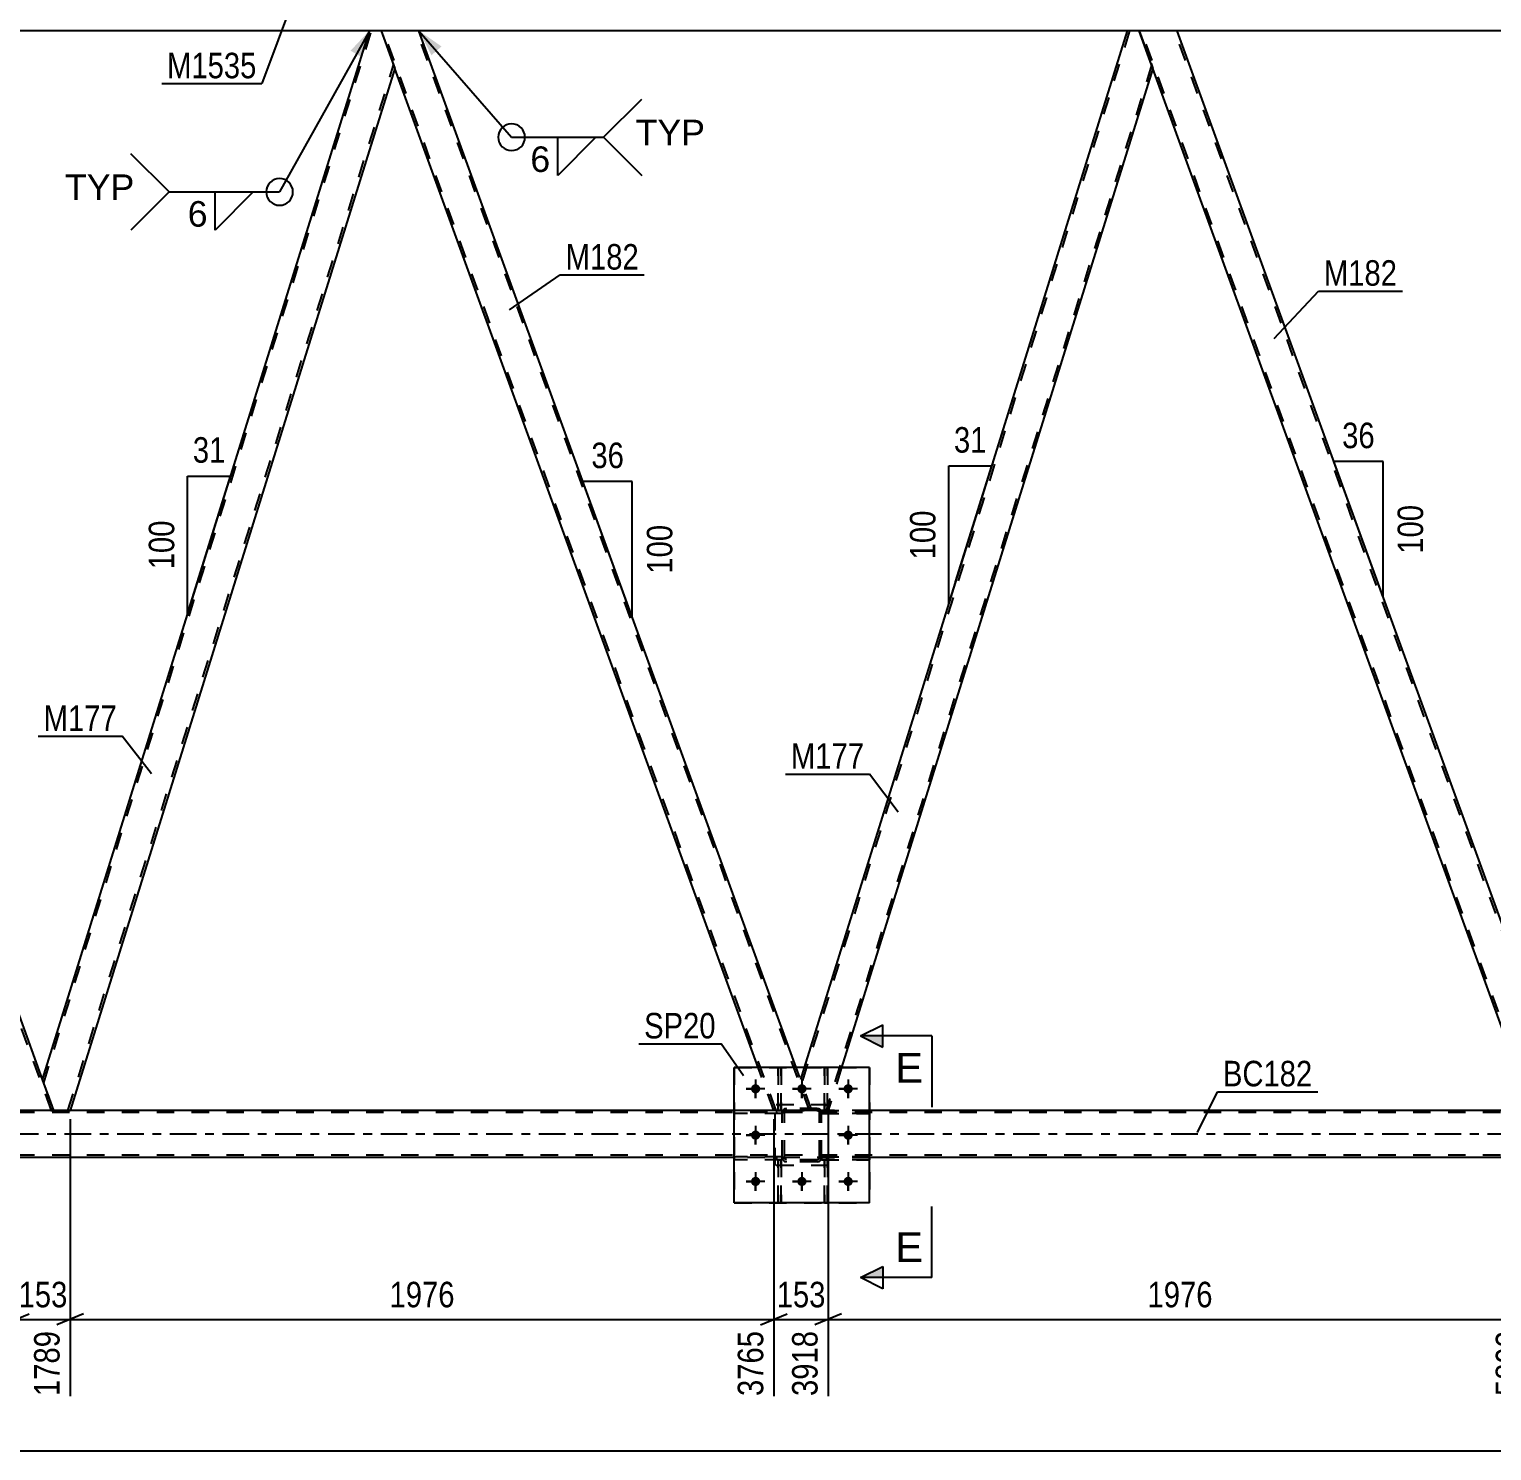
# Model space of a CAD drawing. Header units: millimetres. Extents: x 0 to 841, y 0 to 594.
# Drawn here: x 154.5 to 318.7, y 297.2 to 456.8 of the extents above; entities that cross this region are included whole.
import ezdxf

# ---------------------------------------------------------------- set-up
doc = ezdxf.new("R2010")
doc.units = ezdxf.units.MM
doc.linetypes.add('DXK_LINE_DOT2', pattern=[3.9198, 1.9599, -1.9599])
doc.linetypes.add('DXK_LINE_DOT3', pattern=[5.9187, 2.979, -0.9799, 0.9799, -0.9799])
doc.styles.add('Arial', font='ARIAL.TTF', dxfattribs={"height": 0.2})
doc.styles.add('Arial Narrow', font='ARIALN.TTF', dxfattribs={"height": 0.2})

# ---------------------------------------------------------------- blocks, each defined once
blk = doc.blocks.new('Part-814748436-3457 - 3014')
at = {"color": 7, "linetype": 'DXK_LINE_DOT2'}
for p, q in [((244.1, 329.87), (243.78, 329.87)), ((243.78, 329.87), (243.78, 325.04)), ((243.78, 329.27), (244.1, 329.27)), ((244.1, 325.04), (244.1, 329.87)), ((243.78, 325.04), (244.1, 325.04))]:
    blk.add_line(p, q, dxfattribs=at)
blk = doc.blocks.new('Part-814748436-3261 - 3014')
at = {"color": 7, "linetype": 'DXK_LINE_DOT2'}
for p, q in [((238.58, 325.04), (238.58, 329.87)), ((238.58, 329.87), (238.9, 329.87)), ((238.58, 329.27), (238.9, 329.27)), ((238.9, 329.87), (238.9, 325.04)), ((238.9, 325.04), (238.58, 325.04))]:
    blk.add_line(p, q, dxfattribs=at)
blk = doc.blocks.new('Bolt-814748436-3114 - 3014')
at = {"color": 1, "linetype": 'Continuous'}
for p, q in [((236.03, 338.88), (236.03, 338.19)), ((241.23, 338.88), (241.23, 338.19)), ((246.43, 338.88), (246.43, 338.19)), ((234.99, 337.84), (235.68, 337.84)), ((236.03, 336.8), (236.03, 337.49)), ((237.07, 337.84), (236.37, 337.84)), ((240.19, 337.84), (240.88, 337.84)), ((241.23, 336.8), (241.23, 337.49)), ((242.27, 337.84), (241.57, 337.84)), ((245.39, 337.84), (246.08, 337.84)), ((246.43, 336.8), (246.43, 337.49)), ((247.47, 337.84), (246.77, 337.84)), ((236.03, 333.68), (236.03, 332.99)), ((246.43, 333.68), (246.43, 332.99)), ((234.99, 332.64), (235.68, 332.64)), ((236.03, 331.6), (236.03, 332.29)), ((237.07, 332.64), (236.37, 332.64)), ((245.39, 332.64), (246.08, 332.64)), ((246.43, 331.6), (246.43, 332.29)), ((247.47, 332.64), (246.77, 332.64)), ((234.99, 327.44), (235.68, 327.44)), ((236.03, 328.48), (236.03, 327.79)), ((236.03, 326.4), (236.03, 327.09)), ((237.07, 327.44), (236.37, 327.44)), ((240.19, 327.44), (240.88, 327.44)), ((241.23, 328.48), (241.23, 327.79)), ((241.23, 326.4), (241.23, 327.09)), ((242.27, 327.44), (241.57, 327.44)), ((245.39, 327.44), (246.08, 327.44)), ((246.43, 328.48), (246.43, 327.79)), ((246.43, 326.4), (246.43, 327.09)), ((247.47, 327.44), (246.77, 327.44))]:
    blk.add_line(p, q, dxfattribs=at)
blk = doc.blocks.new('Part-814748436-3269 - 3014')
at = {"color": 7, "linetype": 'DXK_LINE_DOT2'}
for p, q in [((278.03, 456.64), (241.22, 338.52)), ((280.51, 452.76), (243.94, 335.42)), ((241.5, 340.24), (241.08, 338.89)), ((245.69, 340.24), (244.19, 335.42)), ((242.34, 335.42), (241.08, 338.89)), ((244.19, 335.42), (242.34, 335.42))]:
    blk.add_line(p, q, dxfattribs=at)
at = {"color": 2, "linetype": 'Continuous'}
for p, q in [((277.78, 456.64), (241.5, 340.24)), ((279.1, 456.64), (277.78, 456.64)), ((280.65, 452.39), (279.1, 456.64)), ((280.65, 452.39), (245.69, 340.24))]:
    blk.add_line(p, q, dxfattribs=at)
blk = doc.blocks.new('Part-814748436-3274 - 3014')
at = {"color": 2, "linetype": 'Continuous'}
for p, q in [((198.22, 456.64), (193.97, 456.64)), ((240.59, 340.24), (198.22, 456.64)), ((236.33, 340.24), (195.51, 452.39))]:
    blk.add_line(p, q, dxfattribs=at)
at = {"color": 7, "linetype": 'DXK_LINE_DOT2'}
for p, q in [((193.97, 456.64), (195.51, 452.39)), ((238.34, 335.42), (194.22, 456.64)), ((242.09, 335.42), (197.97, 456.64)), ((238.09, 335.42), (236.33, 340.24)), ((242.34, 335.42), (240.59, 340.24)), ((242.34, 335.42), (238.09, 335.42))]:
    blk.add_line(p, q, dxfattribs=at)
blk = doc.blocks.new('Part-814748436-3279 - 3014')
at = {"color": 2, "linetype": 'Continuous'}
for p, q in [((155.95, 338.89), (192.65, 456.64)), ((193.97, 456.64), (192.65, 456.64)), ((193.97, 456.64), (195.51, 452.39)), ((195.51, 452.39), (159.06, 335.42)), ((157.21, 335.42), (155.95, 338.89))]:
    blk.add_line(p, q, dxfattribs=at)
at = {"color": 7, "linetype": 'DXK_LINE_DOT2'}
for p, q in [((156.08, 338.52), (192.9, 456.64)), ((158.8, 335.42), (195.38, 452.76)), ((157.21, 335.42), (159.06, 335.42))]:
    blk.add_line(p, q, dxfattribs=at)
blk = doc.blocks.new('Part-814748436-3412 - 3014')
at = {"color": 7, "linetype": 'DXK_LINE_DOT2'}
for p, q in [((248.83, 335.4), (243.43, 335.4)), ((243.43, 335.4), (243.43, 335.08)), ((244.03, 335.08), (244.03, 335.4)), ((248.83, 335.08), (248.83, 335.4)), ((243.43, 335.08), (248.83, 335.08))]:
    blk.add_line(p, q, dxfattribs=at)
blk = doc.blocks.new('Part-814748436-3292 - 3014')
at = {"color": 2, "linetype": 'Continuous'}
for p, q in [((233.63, 335.42), (99.23, 335.42)), ((489.03, 335.42), (248.83, 335.42)), ((233.63, 330.14), (99.23, 330.14)), ((489.03, 330.14), (248.83, 330.14))]:
    blk.add_line(p, q, dxfattribs=at)
at = {"color": 7, "linetype": 'DXK_LINE_DOT2'}
for p, q in [((774.38, 335.18), (99.23, 335.18)), ((248.83, 335.42), (233.63, 335.42)), ((774.38, 330.38), (99.23, 330.38)), ((248.83, 330.14), (233.63, 330.14))]:
    blk.add_line(p, q, dxfattribs=at)
at = {"color": 7, "linetype": 'DXK_LINE_DOT3'}
blk.add_line((99.23, 332.78), (774.38, 332.78), dxfattribs=at)
blk = doc.blocks.new('Part-814748436-3323 - 3014')
at = {"color": 2, "linetype": 'Continuous'}
for p, q in [((192.65, 456.64), (113.09, 456.64)), ((277.78, 456.64), (198.22, 456.64)), ((362.92, 456.64), (283.36, 456.64))]:
    blk.add_line(p, q, dxfattribs=at)
at = {"color": 7, "linetype": 'DXK_LINE_DOT2'}
for p, q in [((198.22, 456.64), (192.65, 456.64)), ((283.36, 456.64), (277.78, 456.64))]:
    blk.add_line(p, q, dxfattribs=at)
blk = doc.blocks.new('Bolt-814748436-3324 - 3014')
at = {"linetype": 'Continuous'}
for points in [[(236.55, 337.84, -1), (235.51, 337.84, -1)], [(241.75, 337.84, -1), (240.71, 337.84, -1)], [(246.95, 337.84, -1), (245.91, 337.84, -1)], [(236.55, 332.64, -1), (235.51, 332.64, -1)], [(246.95, 332.64, -1), (245.91, 332.64, -1)], [(236.55, 327.44, -1), (235.51, 327.44, -1)], [(241.75, 327.44, -1), (240.71, 327.44, -1)], [(246.95, 327.44, -1), (245.91, 327.44, -1)]]:
    blk.add_hatch(color=1, dxfattribs=at).paths.add_polyline_path(points)
at = {"color": 1, "linetype": 'Continuous'}
for p, q in [((236.03, 338.88), (236.03, 336.8)), ((241.23, 338.88), (241.23, 336.8)), ((246.43, 338.88), (246.43, 336.8)), ((237.07, 337.84), (234.99, 337.84)), ((242.27, 337.84), (240.19, 337.84)), ((247.47, 337.84), (245.39, 337.84)), ((236.03, 333.68), (236.03, 331.6)), ((246.43, 333.68), (246.43, 331.6)), ((237.07, 332.64), (234.99, 332.64)), ((247.47, 332.64), (245.39, 332.64)), ((237.07, 327.44), (234.99, 327.44)), ((236.03, 328.48), (236.03, 326.4)), ((242.27, 327.44), (240.19, 327.44)), ((241.23, 328.48), (241.23, 326.4)), ((247.47, 327.44), (245.39, 327.44)), ((246.43, 328.48), (246.43, 326.4))]:
    blk.add_line(p, q, dxfattribs=at)
blk = doc.blocks.new('Part-814748436-3345 - 3014')
at = {"color": 2, "linetype": 'Continuous'}
for p, q in [((152.95, 335.42), (108.83, 456.64)), ((108.83, 456.64), (113.09, 456.64)), ((155.95, 338.89), (113.09, 456.64))]:
    blk.add_line(p, q, dxfattribs=at)
at = {"color": 7, "linetype": 'DXK_LINE_DOT2'}
for p, q in [((153.21, 335.42), (109.09, 456.64)), ((156.95, 335.42), (112.83, 456.64)), ((157.21, 335.42), (155.95, 338.89)), ((152.95, 335.42), (157.21, 335.42))]:
    blk.add_line(p, q, dxfattribs=at)
blk = doc.blocks.new('Part-814748436-3385 - 3014')
at = {"color": 2, "linetype": 'Continuous'}
for p, q in [((283.36, 456.64), (279.1, 456.64)), ((326.22, 338.89), (283.36, 456.64)), ((323.22, 335.42), (280.65, 452.39))]:
    blk.add_line(p, q, dxfattribs=at)
at = {"color": 7, "linetype": 'DXK_LINE_DOT2'}
for p, q in [((279.1, 456.64), (280.65, 452.39)), ((323.48, 335.42), (279.36, 456.64)), ((327.22, 335.42), (283.1, 456.64)), ((327.48, 335.42), (326.22, 338.89)), ((323.22, 335.42), (327.48, 335.42))]:
    blk.add_line(p, q, dxfattribs=at)
blk = doc.blocks.new('Part-814748436-3395 - 3014')
at = {"color": 7, "linetype": 'DXK_LINE_DOT2'}
for p, q in [((243.78, 325.04), (243.78, 329.87)), ((243.78, 329.87), (244.1, 329.87)), ((243.78, 329.27), (244.1, 329.27)), ((244.1, 329.87), (244.1, 325.04)), ((244.1, 325.04), (243.78, 325.04))]:
    blk.add_line(p, q, dxfattribs=at)
blk = doc.blocks.new('Part-814748436-3401 - 3014')
at = {"color": 7, "linetype": 'DXK_LINE_DOT2'}
for p, q in [((243.78, 335.39), (243.78, 340.24)), ((243.78, 340.24), (244.1, 340.24)), ((244.1, 340.24), (244.1, 335.39)), ((243.78, 335.99), (244.1, 335.99)), ((244.1, 335.39), (243.78, 335.39))]:
    blk.add_line(p, q, dxfattribs=at)
blk = doc.blocks.new('Part-814748436-3406 - 3014')
at = {"color": 7, "linetype": 'DXK_LINE_DOT2'}
for p, q in [((243.43, 335.08), (243.43, 335.4)), ((243.43, 335.4), (248.83, 335.4)), ((244.03, 335.08), (244.03, 335.4)), ((248.83, 335.4), (248.83, 335.08)), ((248.83, 335.08), (243.43, 335.08))]:
    blk.add_line(p, q, dxfattribs=at)
blk = doc.blocks.new('Part-814748436-3415 - 3014')
at = {"color": 7, "linetype": 'DXK_LINE_DOT2'}
for p, q in [((248.83, 330.2), (243.43, 330.2)), ((243.43, 330.2), (243.43, 329.88)), ((244.03, 329.88), (244.03, 330.2)), ((248.83, 329.88), (248.83, 330.2)), ((243.43, 329.88), (248.83, 329.88))]:
    blk.add_line(p, q, dxfattribs=at)
blk = doc.blocks.new('Part-814748436-3418 - 3014')
at = {"color": 7, "linetype": 'DXK_LINE_DOT2'}
for p, q in [((238.58, 335.39), (238.58, 340.24)), ((238.58, 340.24), (238.9, 340.24)), ((238.9, 340.24), (238.9, 335.39)), ((238.58, 335.99), (238.9, 335.99)), ((238.9, 335.39), (238.58, 335.39))]:
    blk.add_line(p, q, dxfattribs=at)
blk = doc.blocks.new('Part-814748436-3423 - 3014')
at = {"color": 7, "linetype": 'DXK_LINE_DOT2'}
for p, q in [((244.23, 336.04), (238.23, 336.04)), ((238.23, 329.24), (238.23, 336.04)), ((244.23, 329.24), (244.23, 336.04)), ((244.23, 329.24), (238.23, 329.24))]:
    blk.add_line(p, q, dxfattribs=at)
blk = doc.blocks.new('Part-814748436-3439 - 3014')
at = {"color": 7, "linetype": 'DXK_LINE_DOT2'}
for p, q in [((243.43, 329.88), (243.43, 330.2)), ((243.43, 330.2), (248.83, 330.2)), ((244.03, 329.88), (244.03, 330.2)), ((248.83, 330.2), (248.83, 329.88)), ((248.83, 329.88), (243.43, 329.88))]:
    blk.add_line(p, q, dxfattribs=at)
blk = doc.blocks.new('Part-814748436-3442 - 3014')
at = {"color": 7, "linetype": 'DXK_LINE_DOT2'}
for p, q in [((239.03, 335.4), (233.63, 335.4)), ((233.63, 335.08), (233.63, 335.4)), ((238.43, 335.08), (238.43, 335.4)), ((239.03, 335.4), (239.03, 335.08)), ((239.03, 335.08), (233.63, 335.08))]:
    blk.add_line(p, q, dxfattribs=at)
blk = doc.blocks.new('Part-814748436-3445 - 3014')
at = {"color": 7, "linetype": 'DXK_LINE_DOT2'}
for p, q in [((239.03, 330.2), (233.63, 330.2)), ((233.63, 329.88), (233.63, 330.2)), ((238.43, 329.88), (238.43, 330.2)), ((239.03, 330.2), (239.03, 329.88)), ((239.03, 329.88), (233.63, 329.88))]:
    blk.add_line(p, q, dxfattribs=at)
blk = doc.blocks.new('Part-814748436-3448 - 3014')
at = {"color": 2, "linetype": 'Continuous'}
blk.add_line((238.9, 340.24), (238.58, 340.24), dxfattribs=at)
at = {"color": 7, "linetype": 'DXK_LINE_DOT2'}
for p, q in [((238.58, 340.24), (238.58, 335.39)), ((238.9, 335.39), (238.9, 340.24)), ((238.58, 335.99), (238.9, 335.99)), ((238.58, 335.39), (238.9, 335.39))]:
    blk.add_line(p, q, dxfattribs=at)
blk = doc.blocks.new('Part-814748436-3463 - 3014')
at = {"color": 2, "linetype": 'Continuous'}
for p, q in [((248.83, 340.24), (233.63, 340.24)), ((233.63, 325.04), (233.63, 340.24)), ((248.83, 325.04), (248.83, 340.24)), ((248.83, 325.04), (233.63, 325.04))]:
    blk.add_line(p, q, dxfattribs=at)
blk = doc.blocks.new('Part-814748436-3464 - 3014')
at = {"color": 7, "linetype": 'DXK_LINE_DOT2'}
for p, q in [((233.63, 340.24), (248.83, 340.24)), ((233.63, 340.24), (233.63, 325.04)), ((248.83, 340.24), (248.83, 325.04)), ((233.63, 325.04), (248.83, 325.04))]:
    blk.add_line(p, q, dxfattribs=at)
blk = doc.blocks.new('Part-814748436-3465 - 3014')
at = {"color": 7, "linetype": 'DXK_LINE_DOT2'}
for p, q in [((239.03, 335.16), (239.06, 335.34)), ((239.06, 335.34), (239.03, 335.16)), ((239.03, 330.12), (239.03, 335.16)), ((239.27, 335.16), (239.29, 335.25)), ((239.27, 330.12), (239.27, 335.16)), ((239.29, 335.25), (239.34, 335.33)), ((239.32, 335.6), (239.51, 335.64)), ((239.51, 335.64), (239.32, 335.6)), ((239.34, 335.33), (239.42, 335.38)), ((239.42, 335.38), (239.51, 335.4)), ((242.95, 335.64), (239.51, 335.64)), ((239.51, 335.4), (242.95, 335.4)), ((242.95, 335.64), (243.13, 335.6)), ((243.13, 335.6), (242.95, 335.64)), ((242.95, 335.4), (243.04, 335.38)), ((243.04, 335.38), (243.12, 335.33)), ((243.12, 335.33), (243.17, 335.25)), ((243.17, 335.25), (243.19, 335.16)), ((243.19, 330.12), (243.19, 335.16)), ((243.39, 335.34), (243.43, 335.16)), ((243.43, 335.16), (243.39, 335.34)), ((243.43, 330.12), (243.43, 335.16)), ((239.06, 329.93), (239.03, 330.12)), ((239.03, 330.12), (239.06, 329.93)), ((239.29, 330.03), (239.27, 330.12)), ((239.34, 329.95), (239.29, 330.03)), ((239.51, 329.64), (239.32, 329.67)), ((239.32, 329.67), (239.51, 329.64)), ((239.42, 329.9), (239.34, 329.95)), ((239.51, 329.88), (239.42, 329.9)), ((242.95, 329.88), (239.51, 329.88)), ((242.95, 329.64), (239.51, 329.64)), ((243.04, 329.9), (242.95, 329.88)), ((243.13, 329.67), (242.95, 329.64)), ((242.95, 329.64), (243.13, 329.67)), ((243.12, 329.95), (243.04, 329.9)), ((243.17, 330.03), (243.12, 329.95)), ((243.19, 330.12), (243.17, 330.03)), ((243.43, 330.12), (243.39, 329.93)), ((243.39, 329.93), (243.43, 330.12))]:
    blk.add_line(p, q, dxfattribs=at)
at = {"color": 7, "linetype": 'DXK_LINE_DOT3'}
blk.add_line((241.23, 332.64), (241.23, 332.64), dxfattribs=at)
at = {"color": 7, "linetype": 'DXK_LINE_DOT2'}
for centre, start, end in [((239.51, 335.16), 112.5, 157.5), ((239.51, 335.16), 112.5, 157.5), ((242.95, 335.16), 22.5, 67.5), ((242.95, 335.16), 22.5, 67.5), ((239.51, 330.12), 202.5, 247.5), ((239.51, 330.12), 202.5, 247.5), ((242.95, 330.12), 292.5, 337.5), ((242.95, 330.12), 292.5, 337.5)]:
    blk.add_arc(centre, 0.48, start, end, dxfattribs=at)
blk = doc.blocks.new('Part-814748436-3466 - 3014')
at = {"color": 7, "linetype": 'DXK_LINE_DOT2'}
for p, q in [((244.23, 336.04), (238.23, 336.04)), ((238.23, 329.24), (238.23, 336.04)), ((244.23, 329.24), (244.23, 336.04)), ((244.23, 329.24), (238.23, 329.24))]:
    blk.add_line(p, q, dxfattribs=at)
blk = doc.blocks.new('Part-814748436-3477 - 3014')
at = {"color": 2, "linetype": 'Continuous'}
blk.add_line((244.1, 340.24), (243.78, 340.24), dxfattribs=at)
at = {"color": 7, "linetype": 'DXK_LINE_DOT2'}
for p, q in [((243.78, 340.24), (243.78, 335.39)), ((244.1, 335.39), (244.1, 340.24)), ((243.78, 335.99), (244.1, 335.99)), ((243.78, 335.39), (244.1, 335.39))]:
    blk.add_line(p, q, dxfattribs=at)
blk = doc.blocks.new('Part-814748436-3485 - 3014')
at = {"color": 7, "linetype": 'DXK_LINE_DOT2'}
for p, q in [((238.9, 329.87), (238.58, 329.87)), ((238.58, 329.87), (238.58, 325.04)), ((238.58, 329.27), (238.9, 329.27)), ((238.9, 325.04), (238.9, 329.87)), ((238.58, 325.04), (238.9, 325.04))]:
    blk.add_line(p, q, dxfattribs=at)
blk = doc.blocks.new('Part-814748436-3492 - 3014')
at = {"color": 7, "linetype": 'DXK_LINE_DOT2'}
for p, q in [((239.03, 335.16), (239.06, 335.34)), ((239.06, 335.34), (239.03, 335.16)), ((239.03, 330.12), (239.03, 335.16)), ((239.27, 335.16), (239.29, 335.25)), ((239.27, 330.12), (239.27, 335.16)), ((239.29, 335.25), (239.34, 335.33)), ((239.32, 335.6), (239.51, 335.64)), ((239.51, 335.64), (239.32, 335.6)), ((239.34, 335.33), (239.42, 335.38)), ((239.42, 335.38), (239.51, 335.4)), ((242.95, 335.64), (239.51, 335.64)), ((239.51, 335.4), (242.95, 335.4)), ((242.95, 335.64), (243.13, 335.6)), ((243.13, 335.6), (242.95, 335.64)), ((242.95, 335.4), (243.04, 335.38)), ((243.04, 335.38), (243.12, 335.33)), ((243.12, 335.33), (243.17, 335.25)), ((243.17, 335.25), (243.19, 335.16)), ((243.19, 330.12), (243.19, 335.16)), ((243.39, 335.34), (243.43, 335.16)), ((243.43, 335.16), (243.39, 335.34)), ((243.43, 330.12), (243.43, 335.16)), ((239.06, 329.93), (239.03, 330.12)), ((239.03, 330.12), (239.06, 329.93)), ((239.29, 330.03), (239.27, 330.12)), ((239.34, 329.95), (239.29, 330.03)), ((239.51, 329.64), (239.32, 329.67)), ((239.32, 329.67), (239.51, 329.64)), ((239.42, 329.9), (239.34, 329.95)), ((239.51, 329.88), (239.42, 329.9)), ((242.95, 329.88), (239.51, 329.88)), ((242.95, 329.64), (239.51, 329.64)), ((243.04, 329.9), (242.95, 329.88)), ((243.13, 329.67), (242.95, 329.64)), ((242.95, 329.64), (243.13, 329.67)), ((243.12, 329.95), (243.04, 329.9)), ((243.17, 330.03), (243.12, 329.95)), ((243.19, 330.12), (243.17, 330.03)), ((243.43, 330.12), (243.39, 329.93)), ((243.39, 329.93), (243.43, 330.12))]:
    blk.add_line(p, q, dxfattribs=at)
at = {"color": 7, "linetype": 'DXK_LINE_DOT3'}
blk.add_line((241.23, 332.64), (241.23, 332.64), dxfattribs=at)
at = {"color": 7, "linetype": 'DXK_LINE_DOT2'}
for centre, start, end in [((239.51, 335.16), 112.5, 157.5), ((239.51, 335.16), 112.5, 157.5), ((242.95, 335.16), 22.5, 67.5), ((242.95, 335.16), 22.5, 67.5), ((239.51, 330.12), 202.5, 247.5), ((239.51, 330.12), 202.5, 247.5), ((242.95, 330.12), 292.5, 337.5), ((242.95, 330.12), 292.5, 337.5)]:
    blk.add_arc(centre, 0.48, start, end, dxfattribs=at)
blk = doc.blocks.new('Part-814748436-3495 - 3014')
at = {"color": 7, "linetype": 'DXK_LINE_DOT2'}
for p, q in [((239.03, 335.4), (233.63, 335.4)), ((233.63, 335.4), (233.63, 335.08)), ((238.43, 335.08), (238.43, 335.4)), ((239.03, 335.08), (239.03, 335.4)), ((239.03, 335.08), (233.63, 335.08))]:
    blk.add_line(p, q, dxfattribs=at)
blk = doc.blocks.new('Part-814748436-3496 - 3014')
at = {"color": 7, "linetype": 'DXK_LINE_DOT2'}
for p, q in [((239.03, 330.2), (233.63, 330.2)), ((233.63, 330.2), (233.63, 329.88)), ((238.43, 329.88), (238.43, 330.2)), ((239.03, 329.88), (239.03, 330.2)), ((239.03, 329.88), (233.63, 329.88))]:
    blk.add_line(p, q, dxfattribs=at)
blk = doc.blocks.new('StraightDimension-814748436-4026 - 3014')
at = {"color": 7, "linetype": 'Continuous'}
blk.add_line((47.5, 297.21), (785.24, 297.21), dxfattribs=at)
blk = doc.blocks.new('AngleDimension-814748436-3584 - 3014')
at = {"color": 7, "linetype": 'Continuous'}
for p, q in [((257.73, 407.77), (262.55, 407.77)), ((257.73, 392.3), (262.55, 407.77)), ((257.73, 392.3), (257.73, 407.77)), ((258.5, 394.77), (262.55, 407.77))]:
    blk.add_line(p, q, dxfattribs=at)
at = {"color": 0}
for points in [[(262.57, 408.67), (262.57, 412.87), (257.71, 412.87), (257.71, 408.67)], [(256.83, 403.38), (252.63, 403.38), (252.63, 396.69), (256.83, 396.69)]]:
    blk.add_wipeout(points, dxfattribs=at)
at = {"color": 3, "style": 'Arial Narrow'}
blk.add_text('31', height=2.863, dxfattribs=at).set_placement((258.31, 409.27))
blk.add_text('100', height=2.863, rotation=90.0002, dxfattribs=at).set_placement((256.23, 397.29))
blk = doc.blocks.new('AngleDimension-814748436-3598 - 3014')
at = {"color": 7, "linetype": 'Continuous'}
for p, q in [((172.24, 406.64), (177.06, 406.64)), ((172.24, 391.18), (177.06, 406.64)), ((172.24, 391.18), (172.24, 406.64)), ((172.32, 391.41), (172.24, 391.18))]:
    blk.add_line(p, q, dxfattribs=at)
at = {"color": 0}
for points in [[(177.08, 407.54), (177.08, 411.74), (172.23, 411.74), (172.23, 407.54)], [(171.34, 402.25), (167.14, 402.25), (167.14, 395.57), (171.34, 395.57)]]:
    blk.add_wipeout(points, dxfattribs=at)
at = {"color": 3, "style": 'Arial Narrow'}
blk.add_text('31', height=2.863, dxfattribs=at).set_placement((172.83, 408.14))
blk.add_text('100', height=2.863, rotation=90.0002, dxfattribs=at).set_placement((170.74, 396.17))
blk = doc.blocks.new('AngleDimension-814748436-17207 - 3014')
at = {"color": 7, "linetype": 'Continuous'}
for p, q in [((304.67, 398.08), (300.96, 408.27)), ((306.5, 408.27), (300.96, 408.27)), ((306.5, 393.05), (300.96, 408.27)), ((306.5, 393.05), (306.5, 408.27))]:
    blk.add_line(p, q, dxfattribs=at)
at = {"color": 0}
for points in [[(306.16, 409.17), (306.16, 413.37), (301.31, 413.37), (301.31, 409.17)], [(311.6, 404), (307.4, 404), (307.4, 397.32), (311.6, 397.32)]]:
    blk.add_wipeout(points, dxfattribs=at)
at = {"color": 3, "style": 'Arial Narrow'}
blk.add_text('36', height=2.863, dxfattribs=at).set_placement((301.91, 409.77))
blk.add_text('100', height=2.863, rotation=90.0002, dxfattribs=at).set_placement((311, 397.92))
blk = doc.blocks.new('StraightDimension-814748436-3713 - 3014')
at = {"color": 7, "linetype": 'Continuous'}
for p, q in [((238.09, 334.42), (238.09, 303.35)), ((244.19, 334.42), (244.19, 303.35)), ((236.59, 311.36), (239.59, 312.56)), ((245.69, 312.56), (242.69, 311.36)), ((238.09, 311.96), (244.19, 311.96))]:
    blk.add_line(p, q, dxfattribs=at)
at = {"color": 0}
blk.add_wipeout([(244.48, 312.71), (244.48, 316.91), (237.8, 316.91), (237.8, 312.71)], dxfattribs=at)
at = {"color": 0, "linetype": 'Continuous'}
blk.add_wipeout([(243.59, 311.26), (239.39, 311.26), (239.39, 302.75), (243.59, 302.75)], dxfattribs=at)
at = {"color": 3, "style": 'Arial Narrow'}
blk.add_text('153', height=2.863, dxfattribs=at).set_placement((238.4, 313.31))
at = {"color": 3, "linetype": 'Continuous', "style": 'Arial Narrow'}
blk.add_text('3918', height=2.863, rotation=90.0002, dxfattribs=at).set_placement((242.99, 303.35))
blk = doc.blocks.new('StraightDimension-814748436-3739 - 3014')
at = {"color": 7, "linetype": 'Continuous'}
for p, q in [((244.19, 334.42), (244.19, 303.35)), ((323.22, 334.42), (323.22, 303.35)), ((245.69, 312.56), (242.69, 311.36)), ((321.72, 311.36), (324.72, 312.56)), ((244.19, 311.96), (323.22, 311.96))]:
    blk.add_line(p, q, dxfattribs=at)
at = {"color": 0}
blk.add_wipeout([(287.96, 312.71), (287.96, 316.91), (279.45, 316.91), (279.45, 312.71)], dxfattribs=at)
at = {"color": 0, "linetype": 'Continuous'}
blk.add_wipeout([(322.62, 311.26), (318.42, 311.26), (318.42, 302.75), (322.62, 302.75)], dxfattribs=at)
at = {"color": 3, "style": 'Arial Narrow'}
blk.add_text('1976', height=2.863, dxfattribs=at).set_placement((280.05, 313.31))
at = {"color": 3, "linetype": 'Continuous', "style": 'Arial Narrow'}
blk.add_text('5893', height=2.863, rotation=90.0002, dxfattribs=at).set_placement((322.02, 303.35))
blk = doc.blocks.new('StraightDimension-814748436-3970 - 3014')
at = {"color": 7, "linetype": 'Continuous'}
for p, q in [((152.95, 334.42), (152.95, 303.35)), ((159.06, 334.42), (159.06, 303.35)), ((151.45, 311.36), (154.45, 312.56)), ((160.56, 312.56), (157.56, 311.36)), ((152.95, 311.96), (159.06, 311.96))]:
    blk.add_line(p, q, dxfattribs=at)
at = {"color": 0}
blk.add_wipeout([(159.35, 312.71), (159.35, 316.91), (152.66, 316.91), (152.66, 312.71)], dxfattribs=at)
at = {"color": 0, "linetype": 'Continuous'}
blk.add_wipeout([(158.46, 311.26), (154.26, 311.26), (154.26, 302.75), (158.46, 302.75)], dxfattribs=at)
at = {"color": 3, "style": 'Arial Narrow'}
blk.add_text('153', height=2.863, dxfattribs=at).set_placement((153.26, 313.31))
at = {"color": 3, "linetype": 'Continuous', "style": 'Arial Narrow'}
blk.add_text('1789', height=2.863, rotation=90.0002, dxfattribs=at).set_placement((157.86, 303.35))
blk = doc.blocks.new('StraightDimension-814748436-4001 - 3014')
at = {"color": 7, "linetype": 'Continuous'}
for p, q in [((159.06, 334.42), (159.06, 303.35)), ((238.09, 334.42), (238.09, 303.35)), ((160.56, 312.56), (157.56, 311.36)), ((236.59, 311.36), (239.59, 312.56)), ((159.06, 311.96), (238.09, 311.96))]:
    blk.add_line(p, q, dxfattribs=at)
at = {"color": 0}
blk.add_wipeout([(202.83, 312.71), (202.83, 316.91), (194.32, 316.91), (194.32, 312.71)], dxfattribs=at)
at = {"color": 0, "linetype": 'Continuous'}
blk.add_wipeout([(237.49, 311.26), (233.29, 311.26), (233.29, 302.75), (237.49, 302.75)], dxfattribs=at)
at = {"color": 3, "style": 'Arial Narrow'}
blk.add_text('1976', height=2.863, dxfattribs=at).set_placement((194.92, 313.31))
at = {"color": 3, "linetype": 'Continuous', "style": 'Arial Narrow'}
blk.add_text('3765', height=2.863, rotation=90.0002, dxfattribs=at).set_placement((236.89, 303.35))
blk = doc.blocks.new('AngleDimension-814748436-17193 - 3014')
at = {"color": 7, "linetype": 'Continuous'}
for p, q in [((221.62, 392.37), (216.64, 406.03)), ((222.18, 406.03), (216.64, 406.03)), ((222.18, 390.81), (216.64, 406.03)), ((222.18, 390.81), (222.18, 406.03))]:
    blk.add_line(p, q, dxfattribs=at)
at = {"color": 0}
for points in [[(221.84, 406.93), (221.84, 411.13), (216.99, 411.13), (216.99, 406.93)], [(227.28, 401.77), (223.08, 401.77), (223.08, 395.08), (227.28, 395.08)]]:
    blk.add_wipeout(points, dxfattribs=at)
at = {"color": 3, "style": 'Arial Narrow'}
blk.add_text('36', height=2.863, dxfattribs=at).set_placement((217.59, 407.53))
blk.add_text('100', height=2.863, rotation=90.0002, dxfattribs=at).set_placement((226.68, 395.68))
blk = doc.blocks.new('SectionMark-814748436-4746 - 3014')
at = {"linetype": 'Continuous'}
for points in [[(250.33, 343.78), (250.33, 342.53), (247.83, 343.78)], [(250.33, 317.89), (250.33, 316.64), (247.83, 316.64)]]:
    blk.add_hatch(color=6, dxfattribs=at).paths.add_polyline_path(points)
at = {"color": 6, "linetype": 'Continuous'}
for p, q in [((247.83, 343.78), (250.33, 345.03)), ((250.33, 342.53), (250.33, 345.03)), ((255.83, 343.78), (247.83, 343.78)), ((247.83, 343.78), (250.33, 342.53)), ((255.83, 343.78), (255.83, 335.78)), ((255.83, 316.64), (255.83, 324.64)), ((247.83, 316.64), (250.33, 317.89)), ((250.33, 317.89), (250.33, 315.39)), ((255.83, 316.64), (247.83, 316.64)), ((250.33, 315.39), (247.83, 316.64))]:
    blk.add_line(p, q, dxfattribs=at)
at = {"color": 0, "linetype": 'Continuous'}
for points in [[(254.83, 338.53), (254.83, 342.03), (251.72, 342.03), (251.72, 338.53)], [(254.83, 318.39), (254.83, 321.89), (251.72, 321.89), (251.72, 318.39)]]:
    blk.add_wipeout(points, dxfattribs=at)
at = {"color": 3, "linetype": 'Continuous', "style": 'Arial'}
for p in [(251.72, 338.53), (251.72, 318.39)]:
    blk.add_text('E', height=3.34, dxfattribs=at).set_placement(p)
blk = doc.blocks.new('Mark-814748436-3381 - 3014')
at = {"color": 0}
blk.add_wipeout([(308.09, 428.01), (308.09, 431.01), (299.86, 431.01), (299.86, 428.01)], dxfattribs=at)
blk.add_wipeout([(308.09, 428.01), (308.09, 431.01), (299.86, 431.01), (299.86, 428.01)], dxfattribs=at)
at = {"color": 30, "linetype": 'Continuous'}
for p, q in [((294.28, 422.07), (299.26, 427.41)), ((299.26, 427.41), (308.69, 427.41))]:
    blk.add_line(p, q, dxfattribs=at)
at = {"color": 3, "style": 'Arial Narrow'}
blk.add_text('M182', height=2.863, dxfattribs=at).set_placement((299.86, 428.01))
blk = doc.blocks.new('WeldMark-814748436-4795 - 3014')
at = {"linetype": 'Continuous'}
blk.add_hatch(color=30, dxfattribs=at).paths.add_polyline_path([(190.54, 454.39), (192.65, 456.64), (191.85, 453.66)])
at = {"color": 30, "linetype": 'Continuous'}
blk.add_line((192.65, 456.64), (182.57, 438.54), dxfattribs=at)
at = {"color": 3, "linetype": 'Continuous'}
for q in [(165.86, 442.82), (165.86, 434.25)]:
    blk.add_line((170.15, 438.54), q, dxfattribs=at)
for start, end in [(90, 270), (270, 90)]:
    blk.add_arc((182.57, 438.54), 1.5, start, end, dxfattribs=at)
at = {"color": 0}
blk.add_wipeout([(174.67, 434.44), (174.67, 437.84), (172.05, 437.84), (172.05, 434.44)], dxfattribs=at)
at = {"color": 30, "linetype": 'Continuous'}
blk.add_line((170.15, 438.54), (182.57, 438.54), dxfattribs=at)
at = {"color": 3, "linetype": 'Continuous'}
for p, q in [((175.33, 438.54), (179.62, 438.54)), ((179.62, 438.54), (175.33, 434.25)), ((175.33, 434.25), (175.33, 438.54))]:
    blk.add_line(p, q, dxfattribs=at)
at = {"color": 3, "style": 'Arial'}
blk.add_text('6', height=2.87, dxfattribs=at).set_placement((172.25, 434.64))
at = {"color": 0, "linetype": 'Continuous'}
blk.add_wipeout([(166.25, 437.64), (166.25, 440.64), (158.47, 440.64), (158.47, 437.64)], dxfattribs=at)
blk.add_wipeout([(166.25, 437.64), (166.25, 440.64), (158.47, 440.64), (158.47, 437.64)], dxfattribs=at)
at = {"color": 3, "linetype": 'Continuous', "style": 'Arial'}
blk.add_text('TYP', height=2.865, dxfattribs=at).set_placement((158.47, 437.64))
blk = doc.blocks.new('Mark-814748436-3519 - 3014')
at = {"color": 0}
blk.add_wipeout([(179.98, 451.3), (179.98, 454.3), (169.93, 454.3), (169.93, 451.3)], dxfattribs=at)
blk.add_wipeout([(179.98, 451.3), (179.98, 454.3), (169.93, 454.3), (169.93, 451.3)], dxfattribs=at)
at = {"color": 30, "linetype": 'Continuous'}
for p in [(185.11, 462.82), (169.33, 450.7)]:
    blk.add_line(p, (180.58, 450.7), dxfattribs=at)
at = {"color": 3, "style": 'Arial Narrow'}
blk.add_text('M1535', height=2.863, dxfattribs=at).set_placement((169.93, 451.3))
blk = doc.blocks.new('Mark-814748436-3265 - 3014')
at = {"color": 0}
blk.add_wipeout([(248.23, 373.77), (248.23, 376.77), (240, 376.77), (240, 373.77)], dxfattribs=at)
blk.add_wipeout([(248.23, 373.77), (248.23, 376.77), (240, 376.77), (240, 373.77)], dxfattribs=at)
at = {"color": 30, "linetype": 'Continuous'}
for p in [(239.4, 373.17), (252.03, 368.89)]:
    blk.add_line(p, (248.83, 373.17), dxfattribs=at)
at = {"color": 3, "style": 'Arial Narrow'}
blk.add_text('M177', height=2.863, dxfattribs=at).set_placement((240, 373.77))
blk = doc.blocks.new('Mark-814748436-3270 - 3014')
at = {"color": 0}
blk.add_wipeout([(222.92, 429.82), (222.92, 432.82), (214.7, 432.82), (214.7, 429.82)], dxfattribs=at)
blk.add_wipeout([(222.92, 429.82), (222.92, 432.82), (214.7, 432.82), (214.7, 429.82)], dxfattribs=at)
at = {"color": 30, "linetype": 'Continuous'}
for p, q in [((208.39, 425.29), (214.1, 429.22)), ((214.1, 429.22), (223.52, 429.22))]:
    blk.add_line(p, q, dxfattribs=at)
at = {"color": 3, "style": 'Arial Narrow'}
blk.add_text('M182', height=2.863, dxfattribs=at).set_placement((214.7, 429.82))
blk = doc.blocks.new('Mark-814748436-3275 - 3014')
at = {"color": 0}
blk.add_wipeout([(164.29, 378.02), (164.29, 381.02), (156.07, 381.02), (156.07, 378.02)], dxfattribs=at)
blk.add_wipeout([(164.29, 378.02), (164.29, 381.02), (156.07, 381.02), (156.07, 378.02)], dxfattribs=at)
at = {"color": 30, "linetype": 'Continuous'}
for p in [(155.47, 377.42), (168.19, 373.22)]:
    blk.add_line(p, (164.89, 377.42), dxfattribs=at)
at = {"color": 3, "style": 'Arial Narrow'}
blk.add_text('M177', height=2.863, dxfattribs=at).set_placement((156.07, 378.02))
blk = doc.blocks.new('Mark-814748436-3288 - 3014')
at = {"color": 0}
blk.add_wipeout([(298.57, 338.12), (298.57, 341.12), (288.52, 341.12), (288.52, 338.12)], dxfattribs=at)
blk.add_wipeout([(298.57, 338.12), (298.57, 341.12), (288.52, 341.12), (288.52, 338.12)], dxfattribs=at)
at = {"color": 30, "linetype": 'Continuous'}
for p, q in [((285.68, 332.94), (287.92, 337.52)), ((287.92, 337.52), (299.17, 337.52))]:
    blk.add_line(p, q, dxfattribs=at)
at = {"color": 3, "style": 'Arial Narrow'}
blk.add_text('BC182', height=2.863, dxfattribs=at).set_placement((288.52, 338.12))
blk = doc.blocks.new('WeldMark-814748436-4782 - 3014')
at = {"linetype": 'Continuous'}
blk.add_hatch(color=30, dxfattribs=at).paths.add_polyline_path([(199.63, 453.89), (198.22, 456.64), (200.76, 454.87)])
at = {"color": 30, "linetype": 'Continuous'}
blk.add_line((198.22, 456.64), (208.63, 444.68), dxfattribs=at)
at = {"color": 3, "linetype": 'Continuous'}
for q in [(223.24, 448.97), (223.24, 440.4)]:
    blk.add_line((218.96, 444.68), q, dxfattribs=at)
blk.add_arc((208.63, 444.68), 1.5, 90, 270, dxfattribs=at)
at = {"color": 0}
blk.add_wipeout([(213.16, 440.58), (213.16, 443.98), (210.53, 443.98), (210.53, 440.58)], dxfattribs=at)
at = {"color": 30, "linetype": 'Continuous'}
blk.add_line((208.63, 444.68), (218.96, 444.68), dxfattribs=at)
at = {"color": 3, "linetype": 'Continuous'}
for p, q in [((213.81, 444.68), (218.1, 444.68)), ((218.1, 444.68), (213.81, 440.4)), ((213.81, 440.4), (213.81, 444.68))]:
    blk.add_line(p, q, dxfattribs=at)
blk.add_arc((208.63, 444.68), 1.5, 270, 90, dxfattribs=at)
at = {"color": 3, "style": 'Arial'}
blk.add_text('6', height=2.87, dxfattribs=at).set_placement((210.73, 440.78))
at = {"color": 0, "linetype": 'Continuous'}
blk.add_wipeout([(230.33, 443.78), (230.33, 446.78), (222.56, 446.78), (222.56, 443.78)], dxfattribs=at)
blk.add_wipeout([(230.33, 443.78), (230.33, 446.78), (222.56, 446.78), (222.56, 443.78)], dxfattribs=at)
at = {"color": 3, "linetype": 'Continuous', "style": 'Arial'}
blk.add_text('TYP', height=2.865, dxfattribs=at).set_placement((222.56, 443.78))
blk = doc.blocks.new('Mark-814748436-3459 - 3014')
at = {"color": 0}
blk.add_wipeout([(231.55, 343.5), (231.55, 346.5), (223.51, 346.5), (223.51, 343.5)], dxfattribs=at)
blk.add_wipeout([(231.55, 343.5), (231.55, 346.5), (223.51, 346.5), (223.51, 343.5)], dxfattribs=at)
at = {"color": 30, "linetype": 'Continuous'}
for p in [(222.91, 342.9), (234.68, 339.31)]:
    blk.add_line(p, (232.15, 342.9), dxfattribs=at)
at = {"color": 3, "style": 'Arial Narrow'}
blk.add_text('SP20', height=2.863, dxfattribs=at).set_placement((223.51, 343.5))

msp = doc.modelspace()

# ---------------------------------------------------------------- block references
for name in ['Part-814748436-3323 - 3014', 'Part-814748436-3345 - 3014', 'Part-814748436-3279 - 3014', 'Part-814748436-3274 - 3014', 'Part-814748436-3269 - 3014', 'Part-814748436-3385 - 3014', 'Part-814748436-3463 - 3014', 'Part-814748436-3464 - 3014', 'Part-814748436-3418 - 3014', 'Part-814748436-3448 - 3014', 'Part-814748436-3401 - 3014', 'Part-814748436-3477 - 3014', 'Bolt-814748436-3114 - 3014', 'Bolt-814748436-3324 - 3014', 'Part-814748436-3292 - 3014', 'Part-814748436-3442 - 3014', 'Part-814748436-3495 - 3014', 'Part-814748436-3423 - 3014', 'Part-814748436-3466 - 3014', 'Part-814748436-3465 - 3014', 'Part-814748436-3492 - 3014', 'Part-814748436-3412 - 3014', 'Part-814748436-3406 - 3014', 'Part-814748436-3445 - 3014', 'Part-814748436-3496 - 3014', 'Part-814748436-3415 - 3014', 'Part-814748436-3439 - 3014', 'Part-814748436-3261 - 3014', 'Part-814748436-3485 - 3014', 'Part-814748436-3457 - 3014', 'Part-814748436-3395 - 3014']:
    msp.add_blockref(name, (0, 0))

# ---------------------------------------------------------------- next in the draw order: block references
msp.add_blockref('StraightDimension-814748436-4026 - 3014', (0, 0))

# ---------------------------------------------------------------- next in the draw order: block references
for name in ['WeldMark-814748436-4795 - 3014', 'WeldMark-814748436-4782 - 3014', 'Mark-814748436-3270 - 3014', 'Mark-814748436-3381 - 3014', 'AngleDimension-814748436-3584 - 3014', 'AngleDimension-814748436-17207 - 3014', 'AngleDimension-814748436-3598 - 3014', 'AngleDimension-814748436-17193 - 3014', 'Mark-814748436-3275 - 3014', 'Mark-814748436-3265 - 3014', 'Mark-814748436-3459 - 3014', 'StraightDimension-814748436-3970 - 3014', 'StraightDimension-814748436-3713 - 3014']:
    msp.add_blockref(name, (0, 0))

# ---------------------------------------------------------------- next in the draw order: block references
for name in ['Mark-814748436-3519 - 3014', 'StraightDimension-814748436-4001 - 3014', 'StraightDimension-814748436-3739 - 3014']:
    msp.add_blockref(name, (0, 0))

# ---------------------------------------------------------------- next in the draw order: block references
for name in ['SectionMark-814748436-4746 - 3014', 'Mark-814748436-3288 - 3014']:
    msp.add_blockref(name, (0, 0))

doc.saveas('drawing.dxf')
